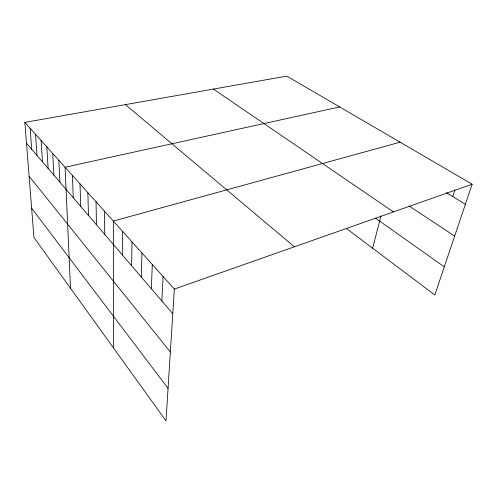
<?xml version="1.0" encoding="UTF-8"?>
<svg xmlns="http://www.w3.org/2000/svg" width="497" height="497" viewBox="0 0 497 497"><rect width="100%" height="100%" fill="white"/><g stroke="black" fill="none" stroke-linecap="round" stroke-linejoin="round"><path stroke-width="0.75" d="M122.299 254.899L122.504 231.273M131.599 265.74L132.034 241.896M141.278 277.015L141.956 252.961M151.349 288.751L152.299 264.491M161.842 300.983L163.084 276.518M24.85 122.38L174.341 289.074L166.01 420.884L33.939 237.46L24.85 122.38L286.8 76.116L472.15 184.207L434.819 294.982L346.285 228.39M372.626 248.202L380.994 215.897M452.767 196.582L454.91 189.935M174.341 289.074L472.15 184.207M400.091 142.185L113.347 221.053L113.391 347.807M339.656 106.936L65.07 167.228L70.524 288.272M446.331 192.637L465.378 204.304M409.074 205.969L454.668 236.081M213.393 89.081L393.444 211.921M375.378 218.071L444.299 266.852M125.418 104.618L294.392 246.804M26.496 143.223L172.782 313.737M29.099 176.211L170.365 352.044M31.628 208.193L168.067 388.35M30.112 128.245L31.684 149.268M35.523 134.283L37.014 155.48M41.089 140.489L42.494 161.873M46.824 146.882L48.134 168.446M52.725 153.461L53.937 175.211M58.808 160.245L59.913 182.175M72.407 175.41L73.264 197.744M80.005 183.878L80.719 206.429M87.882 192.662L88.441 215.425M96.051 201.776L96.437 224.75M104.532 211.231L104.737 234.429"/></g></svg>
